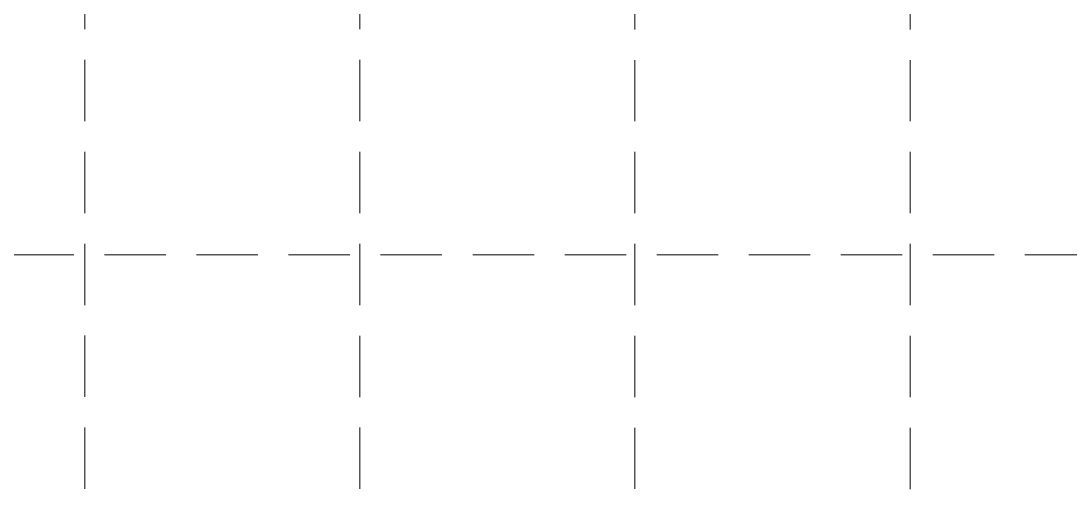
# Model space of a CAD drawing. Header units: feet. Extents: x 10084 to 13321, y 3329 to 8503.
# Drawn here: x 11764.7 to 12072.5, y 7132.8 to 7276.2 of the extents above; entities that cross this region are included whole.
import ezdxf

# ---------------------------------------------------------------- set-up
doc = ezdxf.new("R2010")
doc.units = ezdxf.units.FT
doc.header["$LTSCALE"] = 40
doc.header["$MEASUREMENT"] = 0
doc.linetypes.add('DASHED', pattern=[0.75, 0.5, -0.25])
doc.linetypes.add('HIDDEN', pattern=[0.375, 0.25, -0.125])
doc.layers.add('GRID', color=254, linetype='DASHED')

msp = doc.modelspace()

# ---------------------------------------------------------------- linework, layer by layer
at = {"layer": 'GRID', "color": 252, "linetype": 'HIDDEN', "lineweight": 0, "ltscale": 1.8}
for p, q in [((11783.43, 3736.77), (11783.43, 8418.16)), ((11864.14, 3736.75), (11864.14, 8418.16)), ((11944.85, 3736.74), (11944.85, 8418.16)), ((12025.56, 3736.73), (12025.56, 8418.16)), ((10169.24, 7207.52), (13236.21, 7207.52))]:
    msp.add_line(p, q, dxfattribs=at)

doc.saveas('drawing.dxf')
